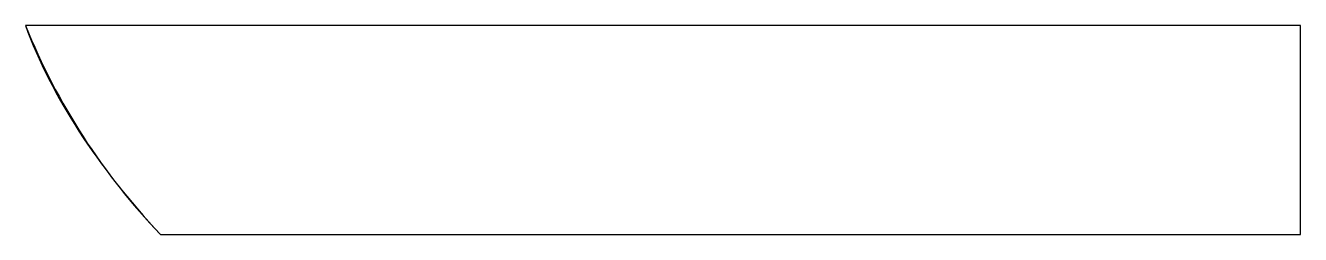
# Model space of a CAD drawing. Header units: millimetres. Extents: x 1734 to 1856, y -20 to 0.
import ezdxf

# ---------------------------------------------------------------- set-up
doc = ezdxf.new("R2010")
doc.units = ezdxf.units.MM

msp = doc.modelspace()

# ---------------------------------------------------------------- linework, layer by layer
msp.add_lwpolyline([(1734.03, 0, 0.09569), (1746.98, -20), (1856.26, -20), (1856.26, 0)], format="xyb", close=True)
msp.add_lwpolyline([(1746.98, -20), (1856.26, -20), (1856.26, 0), (1734.03, 0)])
msp.add_ellipse((1857.97, 0), major_axis=(-126.08, 18.17), ratio=0.515565, start_param=0.272594, end_param=0.573442)

doc.saveas('drawing.dxf')
